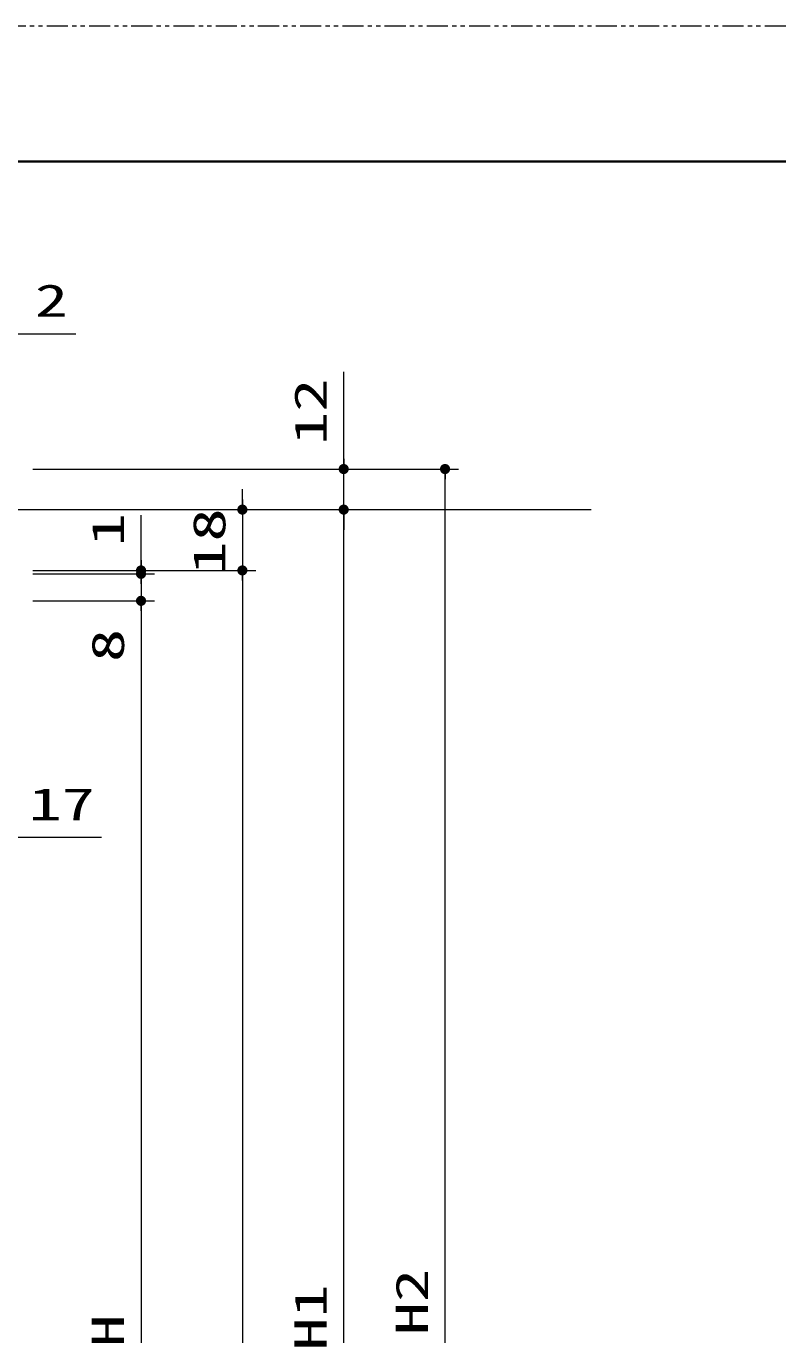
# Model space of a CAD drawing. Units: millimetres, scale not verified. Extents: x -1306 to 1306, y -607 to 607.
# Drawn here: x -462.8 to -240.3, y 206.8 to 594 of the extents above; entities that cross this region are included whole.
import ezdxf
from ezdxf.enums import TextEntityAlignment as Align

# ---------------------------------------------------------------- set-up
doc = ezdxf.new("R2010")
doc.units = ezdxf.units.MM
doc.header["$LTSCALE"] = 5
doc.header["$PDMODE"] = 32
doc.header["$PDSIZE"] = 2.5
doc.linetypes.add('USER1', pattern=[2.5, 1.25, -0.25, 0.25, -0.25, 0.25, -0.25])
for name, color, linetype, lineweight in [('0-2_線(黄)', 2, 'Continuous', 15), ('0-5_寸法線', 3, 'Continuous', 13), ('0-6_0', 3, 'Continuous', 25), ('0-7_DEFPOINTS', 7, 'Continuous', 5), ('0-C_図面枠', 7, 'Continuous', 35), ('0-D_陰線', 4, 'USER1', 9)]:
    doc.layers.add(name, color=color, linetype=linetype, lineweight=lineweight)
doc.styles.add('ＭＳ ゴシック', font='')
doc.styles.get('ＭＳ ゴシック').set_extended_font_data('MS Gothic')

# ---------------------------------------------------------------- blocks, each defined once
blk = doc.blocks.new('_DOT')
at = {"layer": '0-6_0'}
blk.add_line((-2.5, 0), (-5, 0), dxfattribs=at)
for points in [[(0, 0), (-2.5, 0), (-2.48, 0.313)], [(0, 0), (-2.48, -0.313), (-2.5, 0)], [(0, 0), (-2.48, 0.313), (-2.421, 0.622)], [(0, 0), (-2.421, -0.622), (-2.48, -0.313)], [(0, 0), (-2.421, 0.622), (-2.324, 0.92)], [(0, 0), (-2.324, -0.92), (-2.421, -0.622)], [(0, 0), (-2.324, 0.92), (-2.191, 1.204)], [(0, 0), (-2.191, -1.204), (-2.324, -0.92)], [(0, 0), (-2.191, 1.204), (-2.023, 1.469)], [(0, 0), (-2.023, -1.469), (-2.191, -1.204)], [(0, 0), (-2.023, 1.469), (-1.822, 1.711)], [(0, 0), (-1.822, -1.711), (-2.023, -1.469)], [(0, 0), (-1.822, 1.711), (-1.594, 1.926)], [(0, 0), (-1.594, -1.926), (-1.822, -1.711)], [(0, 0), (-1.594, 1.926), (-1.34, 2.111)], [(0, 0), (-1.34, -2.111), (-1.594, -1.926)], [(0, 0), (-1.34, 2.111), (-1.064, 2.262)], [(0, 0), (-1.064, -2.262), (-1.34, -2.111)], [(0, 0), (-1.064, 2.262), (-0.773, 2.378)], [(0, 0), (-0.773, -2.378), (-1.064, -2.262)], [(0, 0), (-0.773, 2.378), (-0.468, 2.456)], [(0, 0), (-0.468, -2.456), (-0.773, -2.378)], [(0, 0), (-0.468, 2.456), (-0.157, 2.495)], [(0, 0), (-0.157, -2.495), (-0.468, -2.456)], [(0, 0), (-0.157, 2.495), (0.157, 2.495)], [(0, 0), (0.157, -2.495), (-0.157, -2.495)], [(0, 0), (0.157, 2.495), (0.468, 2.456)], [(0, 0), (0.468, 2.456), (0.773, 2.378)], [(0, 0), (0.773, 2.378), (1.064, 2.262)], [(0, 0), (1.064, 2.262), (1.34, 2.111)], [(0, 0), (1.34, 2.111), (1.594, 1.926)], [(0, 0), (1.594, 1.926), (1.822, 1.711)], [(0, 0), (1.822, 1.711), (2.023, 1.469)], [(0, 0), (2.023, 1.469), (2.191, 1.204)], [(0, 0), (2.191, 1.204), (2.324, 0.92)], [(0, 0), (2.324, 0.92), (2.421, 0.622)], [(0, 0), (2.421, 0.622), (2.48, 0.313)], [(0, 0), (2.48, 0.313), (2.5, 0)], [(0, 0), (0.468, -2.456), (0.157, -2.495)], [(0, 0), (0.773, -2.378), (0.468, -2.456)], [(0, 0), (1.064, -2.262), (0.773, -2.378)], [(0, 0), (1.34, -2.111), (1.064, -2.262)], [(0, 0), (1.594, -1.926), (1.34, -2.111)], [(0, 0), (1.822, -1.711), (1.594, -1.926)], [(0, 0), (2.023, -1.469), (1.822, -1.711)], [(0, 0), (2.191, -1.204), (2.023, -1.469)], [(0, 0), (2.324, -0.92), (2.191, -1.204)], [(0, 0), (2.421, -0.622), (2.324, -0.92)], [(0, 0), (2.48, -0.313), (2.421, -0.622)], [(0, 0), (2.5, 0), (2.48, -0.313)]]:
    blk.add_solid(points, dxfattribs=at)

msp = doc.modelspace()

# ---------------------------------------------------------------- linework, layer by layer
at = {"layer": '0-2_線(黄)'}
msp.add_line((-470.835, 450.978), (-295.612, 450.978), dxfattribs=at)
at = {"layer": '0-5_寸法線'}
for p, q in [((-465.835, 502.978), (-448.168, 502.978)), ((-368.835, 465.978), (-368.835, 491.739)), ((-460.835, 462.978), (-364.835, 462.978)), ((-460.835, 462.978), (-334.835, 462.978)), ((-368.835, 450.978), (-368.835, 462.978)), ((-398.835, 453.978), (-398.835, 456.978)), ((-338.835, -26.022), (-338.835, 459.978)), ((-460.835, 450.978), (-394.835, 450.978)), ((-460.835, 450.978), (-364.835, 450.978)), ((-460.835, 450.978), (-364.835, 450.978)), ((-428.835, 435.978), (-428.835, 449.359)), ((-398.835, 450.978), (-398.835, 432.978)), ((-368.835, -26.022), (-368.835, 447.978)), ((-368.835, 447.978), (-368.835, 444.978)), ((-428.835, 434.978), (-428.835, 437.978)), ((-460.835, 432.978), (-394.835, 432.978)), ((-460.835, 432.978), (-424.835, 432.978)), ((-460.835, 432.978), (-394.835, 432.978)), ((-460.835, 431.978), (-424.835, 431.978)), ((-460.835, 431.978), (-424.835, 431.978)), ((-428.835, 431.978), (-428.835, 432.978)), ((-428.835, 431.978), (-428.835, 423.978)), ((-398.835, 429.978), (-398.835, 426.978)), ((-398.835, 429.978), (-398.835, -26.022)), ((-428.835, 428.978), (-428.835, 425.978)), ((-460.835, 423.978), (-424.835, 423.978)), ((-460.835, 423.978), (-424.835, 423.978)), ((-428.835, 420.978), (-428.835, 403.311)), ((-428.835, 420.978), (-428.835, -14.022)), ((-440.502, 353.998), (-470.835, 353.998))]:
    msp.add_line(p, q, dxfattribs=at)
at = {"layer": '0-7_DEFPOINTS'}
for p in [(-338.835, 462.978), (-368.835, 450.978), (-368.835, 450.978), (-398.835, 432.978), (-428.835, 431.978), (-428.835, 423.978)]:
    msp.add_point(p, dxfattribs=at)
at = {"layer": '0-C_図面枠'}
msp.add_lwpolyline([(-1252.964, -554), (347.036, -554), (347.036, 554), (-1252.964, 554)], close=True, dxfattribs=at)
at = {"layer": '0-D_陰線'}
msp.add_line((387.036, 594), (-1292.964, 594), dxfattribs=at)

# ---------------------------------------------------------------- block references
at = {"layer": '0-5_寸法線', "xscale": 0.6, "yscale": 0.6}
for p, rotation in [((-368.835, 462.978), 270), ((-338.835, 462.978), 90), ((-398.835, 450.978), 270), ((-368.835, 450.978), 90), ((-368.835, 450.978), 90), ((-428.835, 432.978), 270), ((-428.835, 431.978), 270), ((-398.835, 432.978), 90), ((-398.835, 432.978), 90), ((-428.835, 431.978), 90), ((-428.835, 423.978), 90), ((-428.835, 423.978), 90)]:
    msp.add_blockref('_DOT', p, dxfattribs=dict(at, rotation=rotation))

# ---------------------------------------------------------------- texts
at = {"layer": '0-5_寸法線', "style": 'ＭＳ ゴシック', "width": 1.5}
for s, p in [('2', (-460.263, 505.127)), ('17', (-462.121, 356.148))]:
    msp.add_text(s, height=9.604, dxfattribs=at).set_placement(p, align=Align.BOTTOM_LEFT)
for s, p in [('12', (-370.984, 470.12)), ('18', (-400.984, 431.739)), ('1', (-430.984, 440.12)), ('8', (-430.984, 405.882)), ('H2', (-340.984, 206.739)), ('H1', (-370.984, 202.168)), ('DH', (-430.984, 193.239))]:
    msp.add_text(s, height=9.604, rotation=90, dxfattribs=at).set_placement(p, align=Align.BOTTOM_LEFT)

doc.saveas('drawing.dxf')
